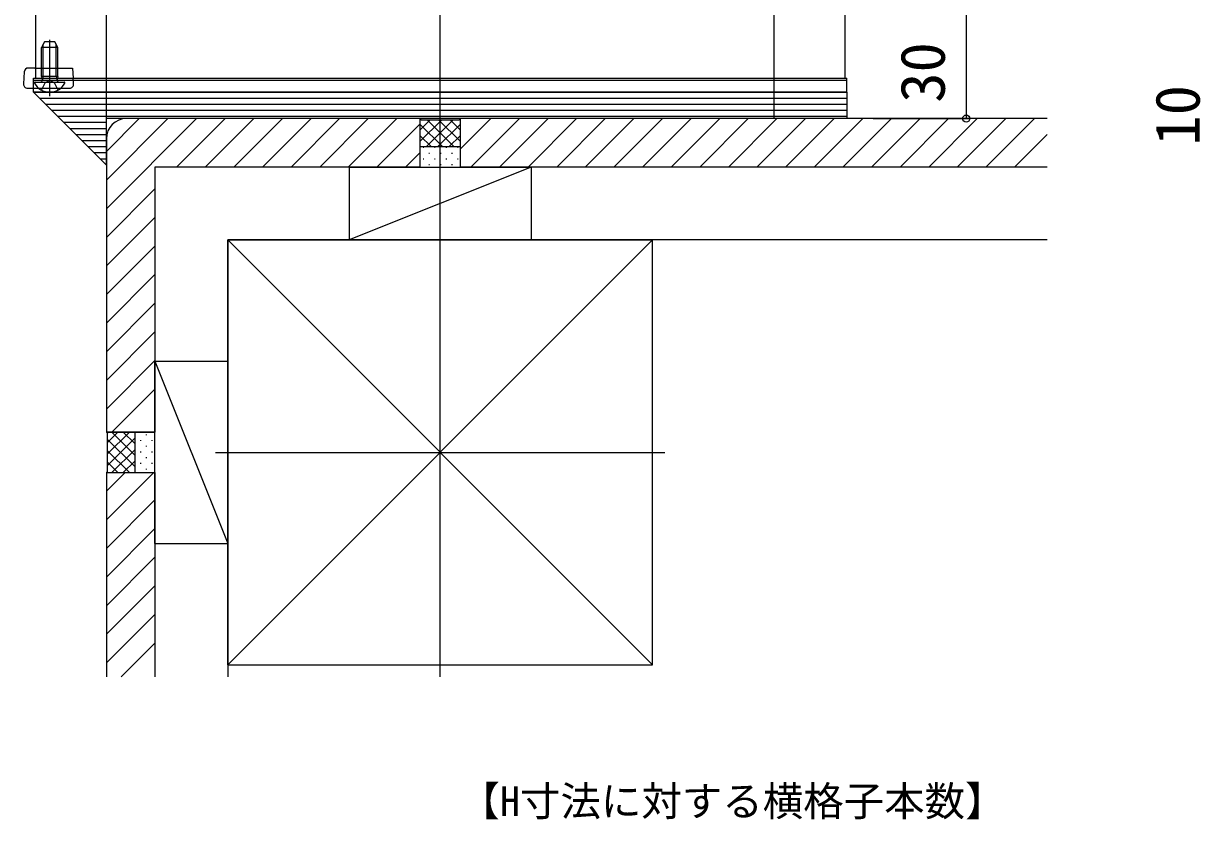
# Model space of a CAD drawing. Units: millimetres, scale not verified. Extents: x -875 to 875, y -1300 to 1294.
# Drawn here: x -304 to -13.1, y 5.7 to 202.4 of the extents above; entities that cross this region are included whole.
import ezdxf
from ezdxf.enums import TextEntityAlignment as Align

# ---------------------------------------------------------------- set-up
doc = ezdxf.new("R2010")
doc.units = ezdxf.units.MM
doc.header["$LTSCALE"] = 8
for name, color, linetype in [('0-1_USER1', 3, 'Continuous'), ('0-3_YKK_12', 2, 'Continuous'), ('0-4_YKK_13', 4, 'Continuous'), ('0-6_YKK_D', 6, 'Continuous'), ('0-8_YSS_K', 3, 'Continuous'), ('0-9_YSS_KE', 3, 'Continuous')]:
    doc.layers.add(name, color=color, linetype=linetype)
doc.styles.add('ＭＳ ゴシック', font='')
doc.styles.get('ＭＳ ゴシック').set_extended_font_data('MS Gothic')

msp = doc.modelspace()

# ---------------------------------------------------------------- linework, layer by layer
at = {"layer": '0-3_YKK_12'}
for p, q in [((-301, 993.907), (-301, 188.907)), ((-101, 793.907), (-101, 188.907)), ((-301, 188.907), (-101, 188.907))]:
    msp.add_line(p, q, dxfattribs=at)
at = {"layer": '0-4_YKK_13'}
for p, q in [((-298.8, 197.907), (-299.5, 196.507)), ((-296.2, 197.907), (-298.8, 197.907)), ((-297.5, 184.407), (-297.5, 198.394)), ((-295.5, 196.507), (-296.2, 197.907)), ((-299.5, 189.307), (-299.5, 196.507)), ((-295.5, 196.507), (-299.5, 196.507)), ((-299.121, 189.307), (-299.121, 197.265)), ((-295.879, 189.307), (-295.879, 197.265)), ((-295.5, 189.307), (-295.5, 196.507)), ((-303.782, 190.468), (-303.965, 187.468)), ((-301.53, 191.407), (-302.783, 191.407)), ((-301.174, 191.407), (-301.53, 191.407)), ((-301.174, 191.407), (-291.836, 191.407)), ((-295.5, 189.307), (-299.5, 189.307)), ((-299.5, 189.307), (-299.355, 188.494)), ((-299.121, 189.307), (-299.361, 188.291)), ((-295.879, 189.307), (-295.639, 188.291)), ((-295.5, 189.307), (-295.645, 188.494)), ((-291.836, 191.407), (-291.683, 188.907)), ((-302.967, 186.407), (-292.593, 186.407)), ((-301.5, 188.407), (-301.5, 188.907)), ((-301.5, 188.907), (-100.5, 188.907)), ((-301.5, 185.407), (-301.5, 188.407)), ((-301.5, 188.407), (-100.5, 188.407)), ((-301.096, 187.907), (-293.904, 187.907)), ((-299.55, 185.941), (-298.645, 187.756)), ((-297.5, 188.365), (-298.645, 187.756)), ((-297.5, 188.365), (-296.355, 187.756)), ((-295.45, 185.941), (-296.355, 187.756)), ((-291.595, 187.468), (-291.683, 188.907)), ((-100.5, 185.407), (-301.5, 185.407)), ((-283.5, 167.407), (-301.5, 185.407)), ((-100.5, 183.907), (-300, 183.907)), ((-100.5, 182.407), (-298.5, 182.407)), ((-100.5, 180.907), (-297, 180.907)), ((-100.5, 179.407), (-295.5, 179.407)), ((-283.5, 177.907), (-294, 177.907)), ((-283.5, 167.407), (-283.5, 178.907)), ((-283.5, 176.407), (-292.5, 176.407)), ((-283.5, 174.907), (-291, 174.907)), ((-283.5, 173.407), (-289.5, 173.407)), ((-283.5, 171.907), (-288, 171.907)), ((-283.5, 170.407), (-286.5, 170.407)), ((-283.5, 168.907), (-285, 168.907))]:
    msp.add_line(p, q, dxfattribs=at)
for points in [[(-301.5, 188.407), (-100.5, 188.407), (-100.5, 188.907)], [(-301.5, 185.407), (-100.5, 185.407), (-100.5, 188.407)], [(-100.5, 185.407), (-100.5, 178.907), (-283.5, 178.907)]]:
    msp.add_lwpolyline(points, dxfattribs=at)
for centre, radius, start, end in [((-302.783, 190.407), 1, 90, 176.5), ((-302.967, 187.407), 1, 176.5, 270), ((-301.096, 187.752), 0.154, 90, 207.28096), ((-297.5, 189.607), 4.2, 207.28096, 332.71904), ((-299.848, 188.407), 0.5, 270, 10.09096), ((-295.152, 188.407), 0.5, 169.90904, 270), ((-293.904, 187.752), 0.154, 332.71904, 90), ((-292.593, 187.407), 1, 270, 3.5)]:
    msp.add_arc(centre, radius, start, end, dxfattribs=at)
at = {"layer": '0-6_YKK_D'}
for p, q in [((-71, 208.907), (-71, 178.907)), ((-94, 178.907), (-70, 178.907))]:
    msp.add_line(p, q, dxfattribs=at)
msp.add_circle((-71, 178.907), 0.875, dxfattribs=at)
at = {"layer": '0-8_YSS_K'}
for p, q in [((-283.5, 173.907), (-283.5, 976.407)), ((-201, 40.907), (-201, 893.907)), ((-118.5, 178.907), (-118.5, 811.407)), ((-283.5, 156.617), (-261.211, 178.907)), ((-283.5, 163.688), (-268.282, 178.907)), ((-283.5, 170.759), (-275.353, 178.907)), ((-206, 178.907), (-278.5, 178.907)), ((-266.14, 166.907), (-254.14, 178.907)), ((-259.069, 166.907), (-247.069, 178.907)), ((-251.997, 166.907), (-239.997, 178.907)), ((-244.926, 166.907), (-232.926, 178.907)), ((-237.855, 166.907), (-225.855, 178.907)), ((-230.784, 166.907), (-218.784, 178.907)), ((-223.713, 166.907), (-211.713, 178.907)), ((-216.642, 166.907), (-206, 177.549)), ((-206, 178.907), (-205.7, 178.607)), ((-206, 178.907), (-206, 166.907)), ((-206, 173.22), (-200.614, 178.607)), ((-206, 176.049), (-203.442, 178.607)), ((-206, 177.563), (-200.343, 171.907)), ((-205.7, 178.607), (-196.3, 178.607)), ((-204.485, 171.907), (-197.785, 178.607)), ((-204.215, 178.607), (-197.515, 171.907)), ((-201.657, 171.907), (-196, 177.563)), ((-201.386, 178.607), (-196, 173.22)), ((-198.558, 178.607), (-196, 176.049)), ((-196, 178.907), (-196.3, 178.607)), ((-196, 171.399), (-188.493, 178.907)), ((-51, 178.907), (-196, 178.907)), ((-196, 166.907), (-196, 178.907)), ((-193.422, 166.907), (-181.422, 178.907)), ((-186.351, 166.907), (-174.351, 178.907)), ((-179.279, 166.907), (-167.279, 178.907)), ((-172.208, 166.907), (-160.208, 178.907)), ((-165.137, 166.907), (-153.137, 178.907)), ((-158.066, 166.907), (-146.066, 178.907)), ((-150.995, 166.907), (-138.995, 178.907)), ((-143.924, 166.907), (-131.924, 178.907)), ((-136.853, 166.907), (-124.853, 178.907)), ((-129.782, 166.907), (-117.782, 178.907)), ((-122.711, 166.907), (-110.711, 178.907)), ((-115.64, 166.907), (-103.64, 178.907)), ((-108.569, 166.907), (-96.569, 178.907)), ((-101.498, 166.907), (-89.498, 178.907)), ((-94.427, 166.907), (-82.427, 178.907)), ((-87.356, 166.907), (-75.356, 178.907)), ((-80.285, 166.907), (-68.285, 178.907)), ((-73.213, 166.907), (-61.213, 178.907)), ((-66.142, 166.907), (-54.142, 178.907)), ((-206, 174.735), (-203.172, 171.907)), ((-198.828, 171.907), (-196, 174.735)), ((-59.071, 166.907), (-51, 174.978)), ((-283.5, 173.907), (-283.5, 101.407)), ((-196, 171.907), (-206, 171.907)), ((-205.243, 171.806), (-205.043, 171.806)), ((-202.414, 171.806), (-202.214, 171.806)), ((-199.586, 171.806), (-199.386, 171.806)), ((-196.757, 171.806), (-196.557, 171.806)), ((-209.571, 166.907), (-206, 170.478)), ((-205.243, 168.978), (-205.043, 168.978)), ((-203.828, 170.392), (-203.628, 170.392)), ((-202.414, 168.978), (-202.214, 168.978)), ((-201, 170.392), (-200.8, 170.392)), ((-199.586, 168.978), (-199.386, 168.978)), ((-198.172, 170.392), (-197.972, 170.392)), ((-196.757, 168.978), (-196.557, 168.978)), ((-271.5, 166.907), (-271.5, 101.407)), ((-206, 166.907), (-271.5, 166.907)), ((-223.5, 166.907), (-223.5, 148.907)), ((-178.5, 166.907), (-223.5, 148.907)), ((-203.828, 167.563), (-203.628, 167.563)), ((-201, 167.563), (-200.8, 167.563)), ((-198.172, 167.563), (-197.972, 167.563)), ((-51, 166.907), (-196, 166.907)), ((-283.5, 149.546), (-271.5, 161.546)), ((-283.5, 142.475), (-271.5, 154.475)), ((-253.5, 148.907), (-148.5, 148.907)), ((-253.5, 43.907), (-253.5, 148.907)), ((-253.5, 148.907), (-148.5, 43.907)), ((-148.5, 148.907), (-253.5, 43.907)), ((-223.5, 148.907), (-178.5, 148.907)), ((-283.5, 135.404), (-271.5, 147.404)), ((-283.5, 128.333), (-271.5, 140.333)), ((-283.5, 121.262), (-271.5, 133.262)), ((-283.5, 114.191), (-271.5, 126.191)), ((-283.5, 107.12), (-271.5, 119.12)), ((-271.5, 118.907), (-253.5, 73.907)), ((-253.5, 73.907), (-253.5, 118.907)), ((-282.142, 101.407), (-271.5, 112.049)), ((-283.5, 101.407), (-271.5, 101.407)), ((-283.5, 101.407), (-283.2, 101.107)), ((-283.2, 96.02), (-277.814, 101.407)), ((-283.2, 98.849), (-280.642, 101.407)), ((-283.2, 91.707), (-283.2, 101.107)), ((-283.2, 93.192), (-276.5, 99.892)), ((-276.5, 92.921), (-283.2, 99.621)), ((-276.5, 95.75), (-282.157, 101.407)), ((-276.5, 98.578), (-279.328, 101.407)), ((-276.5, 101.407), (-276.5, 91.407)), ((-276.399, 100.649), (-276.399, 100.849)), ((-274.985, 99.235), (-274.985, 99.435)), ((-273.571, 100.649), (-273.571, 100.849)), ((-272.157, 99.235), (-272.157, 99.435)), ((-277.814, 91.407), (-283.2, 96.793)), ((-282.157, 91.407), (-276.5, 97.063)), ((-276.399, 97.821), (-276.399, 98.021)), ((-274.985, 96.407), (-274.985, 96.607)), ((-273.571, 97.821), (-273.571, 98.021)), ((-272.157, 96.407), (-272.157, 96.607)), ((-256.5, 96.407), (-145.5, 96.407)), ((-280.642, 91.407), (-283.2, 93.964)), ((-279.328, 91.407), (-276.5, 94.235)), ((-276.399, 94.992), (-276.399, 95.192)), ((-274.985, 93.578), (-274.985, 93.778)), ((-273.571, 94.992), (-273.571, 95.192)), ((-272.157, 93.578), (-272.157, 93.778)), ((-283.5, 91.407), (-283.2, 91.707)), ((-283.5, 91.407), (-271.5, 91.407)), ((-283.5, 91.407), (-283.5, 40.907)), ((-283.5, 79.713), (-271.806, 91.407)), ((-283.5, 86.784), (-278.877, 91.407)), ((-276.399, 92.164), (-276.399, 92.364)), ((-273.571, 92.164), (-273.571, 92.364)), ((-271.5, 91.407), (-271.5, 40.907)), ((-283.5, 72.642), (-271.5, 84.642)), ((-283.5, 65.571), (-271.5, 77.571)), ((-271.5, 73.907), (-253.5, 73.907)), ((-283.5, 58.5), (-271.5, 70.5)), ((-283.5, 51.429), (-271.5, 63.429)), ((-283.5, 44.358), (-271.5, 56.358)), ((-279.88, 40.907), (-271.5, 49.286))]:
    msp.add_line(p, q, dxfattribs=at)
for points in [[(-206, 178.907), (-206, 166.907), (-196, 166.907), (-196, 178.907)], [(-223.5, 166.907), (-178.5, 166.907), (-178.5, 148.907)], [(-253.5, 43.907), (-148.5, 43.907), (-148.5, 148.907)], [(-271.5, 73.907), (-271.5, 118.907), (-253.5, 118.907)], [(-283.5, 91.407), (-271.5, 91.407), (-271.5, 101.407), (-283.5, 101.407)]]:
    msp.add_lwpolyline(points, dxfattribs=at)
msp.add_arc((-278.5, 173.907), 5, 90, 180, dxfattribs=at)
at = {"layer": '0-9_YSS_KE'}
msp.add_lwpolyline([(-51, 148.907), (-253.5, 148.907), (-253.5, 40.907)], dxfattribs=at)

# ---------------------------------------------------------------- texts
at = {"layer": '0-1_USER1', "style": 'ＭＳ ゴシック'}
msp.add_text('【H寸法に対する横格子本数】', height=7.331, dxfattribs=at).set_placement((-196.264, 4.33), align=Align.BOTTOM_LEFT)
at = {"layer": '0-6_YKK_D', "style": 'ＭＳ ゴシック'}
for s, p in [('30', (-73, 182.827)), ('10', (-10, 172.23))]:
    msp.add_text(s, height=11, rotation=90, dxfattribs=at).set_placement(p, align=Align.BOTTOM_LEFT)

doc.saveas('drawing.dxf')
